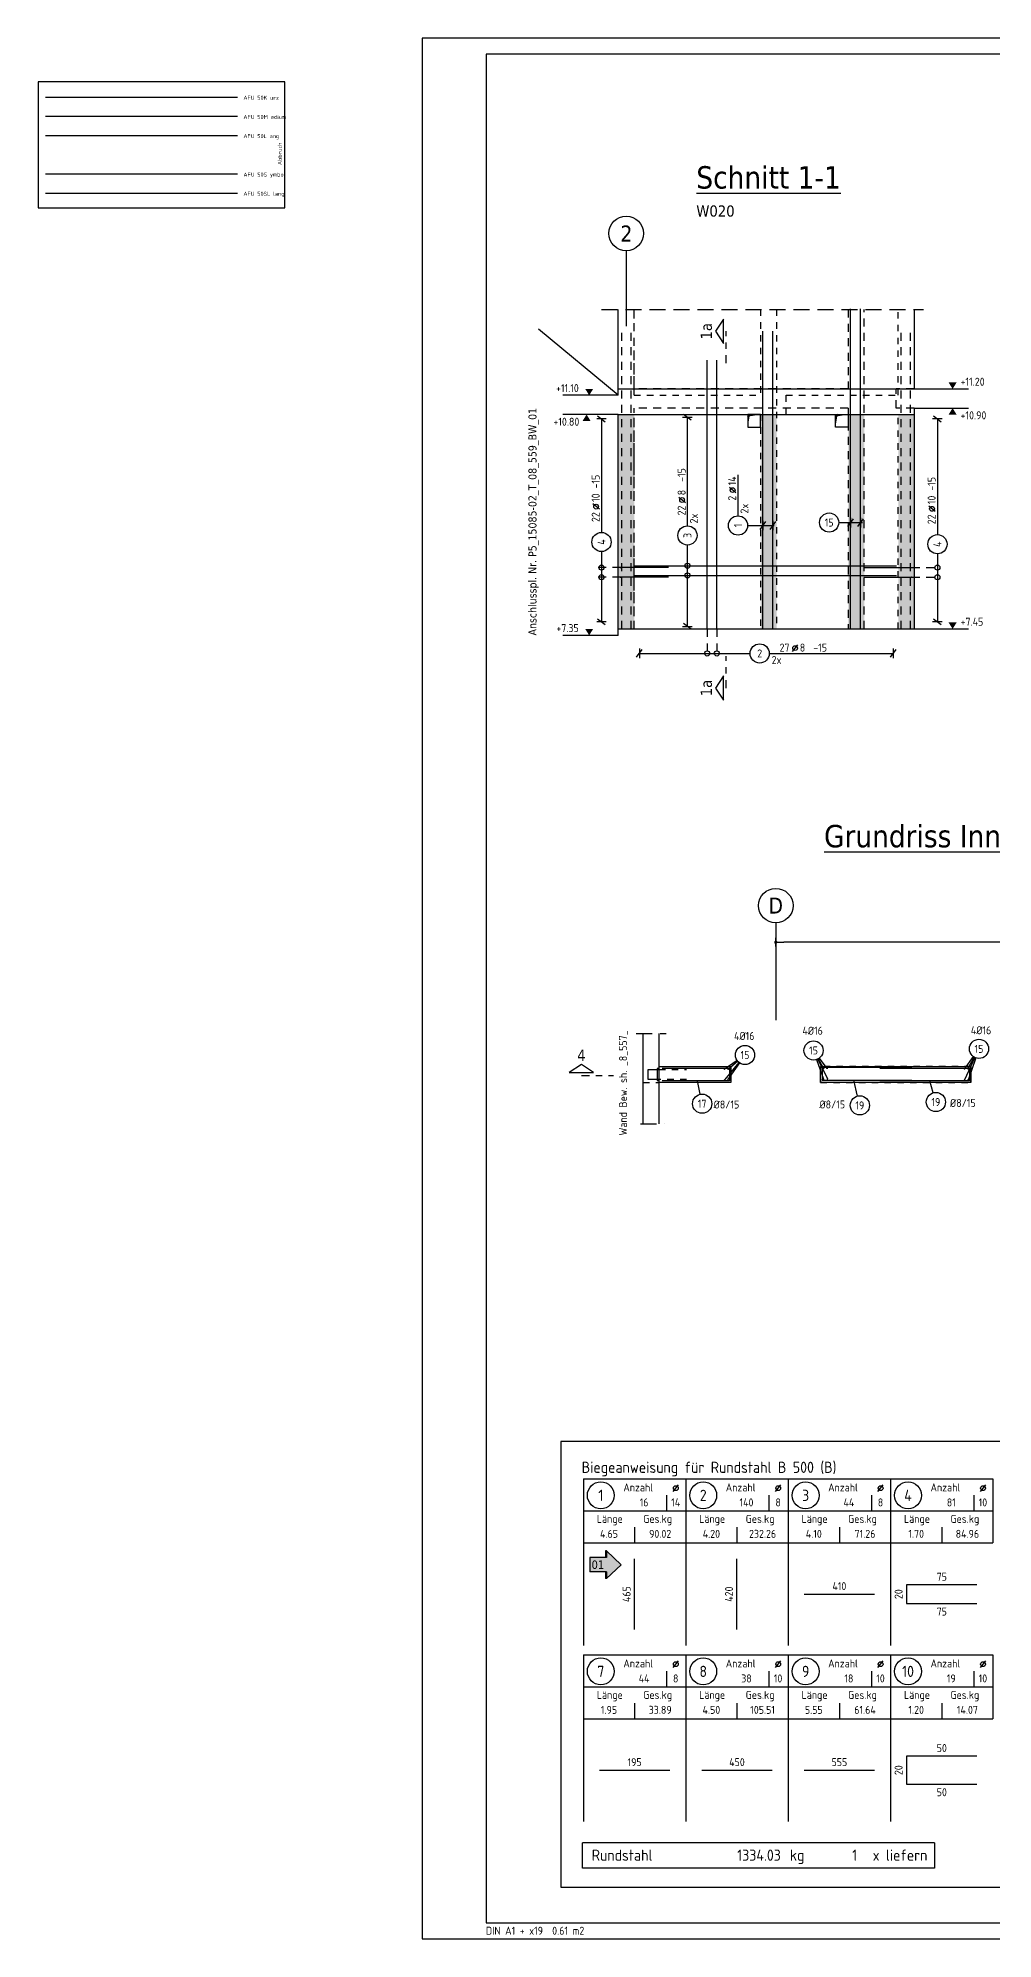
# Model space of a CAD drawing. Extents: x 0 to 70.7, y 1.4 to 34.4.
# Drawn here: x 0 to 14.92, y 1.41 to 31.11 of the extents above; entities that cross this region are included whole.
import ezdxf
from ezdxf.enums import TextEntityAlignment as Align

# ---------------------------------------------------------------- set-up
doc = ezdxf.new("R2010")
doc.units = 0
doc.header["$LTSCALE"] = 0.5
for name, pattern in [('AUSGEZOGEN', [1000.01, 1000, 0.01]), ('DASHDOTSMALL', [1.05, 0.5, -0.25, 0.05, -0.25]), ('DASHED', [0.75, 0.5, -0.25]), ('DOT', [0.175, 0.05, -0.125]), ('HIDDEN', [0.375, 0.25, -0.125]), ('HIDDEN2', [0.187, 0.125, -0.062]), ('PUNKT', [0.175, 0.05, -0.125]), ('STRICHPUNKT2', [0.55, 0.25, -0.125, 0.05, -0.125]), ('VERDECKT', [0.375, 0.25, -0.125])]:
    doc.linetypes.add(name, pattern=pattern)
for name, color, linetype in [('1.OG', 7, 'Continuous'), ('ACHSEN', 7, 'Continuous'), ('AFU', 7, 'Continuous'), ('BETON', 7, 'Continuous'), ('DRUEBER', 7, 'Continuous'), ('grau_hell', 7, 'Continuous'), ('grau_mittel', 7, 'Continuous'), ('HBT', 7, 'Continuous'), ('HILFE', 7, 'Continuous'), ('INDEX', 7, 'Continuous'), ('koten', 7, 'Continuous'), ('MASSE', 7, 'Continuous'), ('OBJEKT', 7, 'Continuous'), ('RAHMEN', 7, 'Continuous'), ('RND', 7, 'Continuous'), ('RND_BILD', 7, 'Continuous'), ('SCHATTEN', 15, 'Continuous'), ('SCHNITTE', 7, 'Continuous'), ('SFP_Achsen', 7, 'Continuous'), ('TEXT', 7, 'Continuous'), ('VERDECKT', 7, 'Continuous')]:
    doc.layers.add(name, color=color, linetype=linetype)
doc.layers.add('NOPLOT', color=7, linetype='Continuous', plot=False)
doc.styles.add('helv', font='tahoma.ttf')
doc.styles.add('txt', font='isocp.shx')
doc.linetypes.add('ABBRUCH', pattern='A,0.15,-0.15,["x",Standard,S=0.07,R=0,X=-0.1,Y=-0.0238],-0.005', length=0.305)
doc.linetypes.add('AFU_50K', pattern='A,0.15,["/",Standard,S=0.2,R=0,X=-0.01,Y=-0.1],0.07,["/",Standard,S=0.2,R=0,X=-0.01,Y=-0.1],0.15', length=0.37)
doc.linetypes.add('AFU_50L', pattern='A,0.75,["/",Standard,S=0.2,R=0,X=-0.01,Y=-0.1],0.07,["/",Standard,S=0.2,R=0,X=-0.01,Y=-0.1],0.75', length=1.57)
doc.linetypes.add('AFU_50M', pattern='A,0.45,["/",Standard,S=0.2,R=0,X=-0.01,Y=-0.1],0.07,["/",Standard,S=0.2,R=0,X=-0.01,Y=-0.1],0.45', length=0.97)
doc.linetypes.add('AFU_50S', pattern='A,0,-0.15,["/",Standard,S=0.2,R=0,X=-0.01,Y=-0.1],0,-0.07,["/",Standard,S=0.2,R=0,X=-0.01,Y=-0.1],-0.15', length=0.37)
doc.linetypes.add('AFU_50SL', pattern='A,0,-0.75,["/",Standard,S=0.2,R=0,X=-0.01,Y=-0.1],0,-0.07,["/",Standard,S=0.2,R=0,X=-0.01,Y=-0.1],-0.75', length=1.57)
doc.dimstyles.new('DOT_I', dxfattribs={"dimscale": 0.5, "dimtxt": 0.25, "dimasz": 0.25, "dimexe": 0.1, "dimexo": 0.3, "dimgap": 0.1, "dimtad": 1, "dimdec": 3, "dimzin": 3, "dimtxsty": 'txt', "dimblk": 'DOT', "dimblk1": 'DOT', "dimblk2": 'DOT', "dimsah": 1, "dimcen": 0.1, "dimse1": 1, "dimse2": 1, "dimazin": 0, "dimtfac": 1, "dimtdec": 4, "dimtix": 1, "dimtmove": 2, "dimatfit": 3, "dimfxl": 0, "dimtvp": 1, "dimtolj": 1, "dimtzin": 0, "dimarcsym": 0})

# ---------------------------------------------------------------- blocks, each defined once
blk = doc.blocks.new('lei_gre')
at = {"layer": 'RND', "color": 7, "linetype": 'Continuous'}
for p, q in [((-0.09, -0.12), (0.09, 0.12)), ((0, 0.15), (0, -0.15))]:
    blk.add_line(p, q, dxfattribs=at)
blk = doc.blocks.new('RND_LEI')
at = {"layer": 'RND', "color": 7, "linetype": 'Continuous'}
blk.add_line((1.022, 0.066), (1.19, 0.27), dxfattribs=at)
for centre, radius in [((0, 0), 0.3), ((1.106, 0.168), 0.075)]:
    blk.add_circle(centre, radius, dxfattribs=at)
at = {"layer": 'RND', "color": 7, "linetype": 'Continuous', "style": 'txt'}
blk.add_attdef('POSL', text='', height=0.25, dxfattribs=at).set_placement((0, 0), align=Align.MIDDLE)
blk.add_attdef('ANZ', text='', height=0.25, dxfattribs=at).set_placement((0.931, 0.057), align=Align.RIGHT)
for tag, p in [('DUM', (1.253, 0.057)), ('ABSTD', (1.674, 0.057)), ('POSTXT', (0.374, -0.327))]:
    blk.add_attdef(tag, p, '', height=0.25, dxfattribs=at)
blk = doc.blocks.new('SCHN-2')
at = {"layer": 'SCHNITTE', "color": 6, "linetype": 'Continuous'}
blk.add_lwpolyline([(0.378, 0.088), (0, 0.34), (-0.378, 0.088)], close=True, dxfattribs=at)
at = {"layer": 'SCHNITTE', "color": 1, "linetype": 'DASHDOTSMALL', "style": 'helv'}
blk.add_attdef('SCHN-2', text='', height=0.35, dxfattribs=at).set_placement((0, 0.45), align=Align.CENTER)
blk = doc.blocks.new('okrd_o')
at = {"layer": 'koten', "color": 7, "linetype": 'Continuous'}
blk.add_solid([(-0.125, 0.202), (0.125, 0.202), (0, 0)], dxfattribs=at)
at = {"layer": 'koten', "style": 'txt'}
blk.add_attdef('OKRD', (0.25, 0.1), '', height=0.25, dxfattribs=at)
blk = doc.blocks.new('okrd_u')
at = {"layer": 'koten', "color": 7, "linetype": 'Continuous'}
blk.add_solid([(-0.125, -0.202), (0.125, -0.202), (0, 0)], dxfattribs=at)
at = {"layer": 'koten', "style": 'txt'}
blk.add_attdef('OKRD', (0.25, -0.35), '', height=0.25, dxfattribs=at)
blk = doc.blocks.new('A1-19-0')
at = {"layer": 'RAHMEN'}
for p, q in [((103.1, 59.4), (0, 59.4)), ((0, 59.4), (0, 0)), ((0, 0), (103.1, 0))]:
    blk.add_line(p, q, dxfattribs=at)
at = {"layer": 'RAHMEN', "color": 5}
for p, q in [((102.6, 58.9), (2, 58.9)), ((2, 58.9), (2, 0.5)), ((2, 0.5), (102.6, 0.5))]:
    blk.add_line(p, q, dxfattribs=at)
at = {"layer": 'RAHMEN', "color": 7, "style": 'txt'}
blk.add_text('DIN A1 + x19  0.61 m2', height=0.25, dxfattribs=at).set_placement((1.989, 0.133))
blk = doc.blocks.new('RND_HIN')
at = {"layer": 'RND', "color": 7, "linetype": 'Continuous'}
blk.add_circle((0, 0), 0.3, dxfattribs=at)
at = {"layer": 'RND', "color": 7, "linetype": 'Continuous', "style": 'txt'}
blk.add_attdef('POSI', text='', height=0.25, dxfattribs=at).set_placement((0, 0), align=Align.MIDDLE)
blk = doc.blocks.new('DOT')
at = {"layer": 'MASSE', "color": 7, "linetype": 'Continuous'}
for p, q in [((0, 0), (-1, 0)), ((0, 0.54), (0, -0.54))]:
    blk.add_line(p, q, dxfattribs=at)
at = {"layer": 'MASSE', "color": 7, "linetype": 'Continuous', "const_width": 0.2}
blk.add_lwpolyline([(-0.1, 0, 1), (0.1, 0, 1)], format="xyb", close=True, dxfattribs=at)
blk = doc.blocks.new('*D23')
at = {"layer": 'Defpoints', "color": 0, "linetype": 'AUSGEZOGEN', "transparency": 16777216}
for p in [(11.525, 16.98), (11.525, 16.98), (19.025, 16.98)]:
    blk.add_point(p, dxfattribs=at)
at = {"layer": 'MASSE', "color": 0, "linetype": 'AUSGEZOGEN', "lineweight": -2, "transparency": 16777216}
blk.add_line((18.9, 16.98), (11.65, 16.98), dxfattribs=at)
at = {"layer": 'MASSE', "color": 0, "linetype": 'AUSGEZOGEN', "lineweight": -2, "transparency": 16777216, "xscale": 0.125, "yscale": 0.125, "zscale": 0.125, "rotation": 180}
blk.add_blockref('DOT', (11.525, 16.98), dxfattribs=at)
at = {"layer": 'MASSE', "color": 0, "linetype": 'AUSGEZOGEN', "lineweight": -2, "transparency": 16777216, "xscale": 0.125, "yscale": 0.125, "zscale": 0.125}
blk.add_blockref('DOT', (19.025, 16.98), dxfattribs=at)
at = {"layer": 'MASSE', "color": 0, "linetype": 'AUSGEZOGEN', "transparency": 16777216, "insert": (15.275, 17.092), "char_height": 0.125, "attachment_point": 5, "style": 'txt'}
blk.add_mtext('\\A1;750', dxfattribs=at)
blk = doc.blocks.new('RND_LIS2')
at = {"layer": 'RND', "color": 3, "linetype": 'Continuous'}
for p, q in [((0, 0), (0, -5.2)), ((0, 0), (3.2, 0)), ((3.2, 0), (3.2, -2)), ((2.6, -0.503), (2.6, -1)), ((0, -1), (3.2, -1)), ((1.6, -1.503), (1.6, -2)), ((0, -2), (3.2, -2))]:
    blk.add_line(p, q, dxfattribs=at)
at = {"layer": 'RND', "color": 7, "linetype": 'Continuous'}
blk.add_line((2.805, -0.39), (2.973, -0.186), dxfattribs=at)
at = {"layer": 'RND', "color": 1, "linetype": 'Continuous'}
blk.add_circle((0.545, -0.513), 0.42, dxfattribs=at)
at = {"layer": 'RND', "color": 7, "linetype": 'Continuous'}
blk.add_circle((2.889, -0.288), 0.075, dxfattribs=at)
at = {"layer": 'RND', "color": 7, "linetype": 'Continuous', "style": 'txt'}
for s, p in [('Anzahl', (1.249, -0.391)), ('Länge', (0.42, -1.373)), ('Ges.kg', (1.872, -1.373))]:
    blk.add_text(s, height=0.25, dxfattribs=at).set_placement(p)
at = {"layer": 'RND', "color": 1, "linetype": 'Continuous', "style": 'txt'}
blk.add_attdef('POS1', text='', height=0.35, dxfattribs=at).set_placement((0.545, -0.513), align=Align.MIDDLE)
at = {"layer": 'RND', "color": 7, "linetype": 'Continuous', "style": 'txt'}
for tag, p in [('STK1', (1.897, -0.859)), ('DS1', (2.885, -0.859)), ('LANG1', (0.8, -1.841)), ('GEW', (2.4, -1.841))]:
    blk.add_attdef(tag, text='', height=0.25, dxfattribs=at).set_placement(p, align=Align.CENTER)
blk = doc.blocks.new('RND_SUM')
at = {"layer": 'RND', "color": 5, "linetype": 'Continuous'}
for p, q in [((0, 0), (0, 0.8)), ((11, 0.8), (0, 0.8)), ((11, 0.8), (11, 0)), ((11, 0), (0, 0))]:
    blk.add_line(p, q, dxfattribs=at)
at = {"layer": 'RND', "color": 1, "linetype": 'Continuous', "style": 'txt'}
for s, p in [('Rundstahl', (0.292, 0.235)), ('kg', (6.483, 0.235))]:
    blk.add_text(s, height=0.35, dxfattribs=at).set_placement(p)
blk.add_text('x liefern', height=0.35, dxfattribs=at).set_placement((10.784, 0.235), align=Align.RIGHT)
for tag, p in [('RND-S', (6.203, 0.235)), ('RND-Z', (8.59, 0.235))]:
    blk.add_attdef(tag, text='', height=0.35, dxfattribs=at).set_placement(p, align=Align.RIGHT)
blk = doc.blocks.new('hin_ind5')
at = {"layer": 'grau_hell', "linetype": 'AUSGEZOGEN'}
h = blk.add_hatch(color=9, dxfattribs=at)
h.dxf.hatch_style = 2
h.paths.add_polyline_path([(0, 0), (0.619, -0.577), (0.619, -0.3), (1.306, -0.3), (1.306, 0.3), (0.619, 0.3), (0.619, 0.577)])
h.paths.add_polyline_path([(0.34, -0.274), (1.311, -0.274), (1.311, 0.274), (0.34, 0.274)], flags=9)
at = {"layer": 'OBJEKT', "linetype": 'AUSGEZOGEN'}
for points in [[(0.619, 0.3), (0.66, 0.3), (0.66, 0.577), (0.619, 0.577)], [(0.619, -0.577), (0.66, -0.577), (0.66, -0.3), (0.619, -0.3)]]:
    blk.add_hatch(color=1, dxfattribs=at).paths.add_polyline_path(points)
at = {"layer": 'OBJEKT', "color": 1, "linetype": 'AUSGEZOGEN'}
for p, q in [((0, 0), (0.619, 0.577)), ((0, 0), (0.619, -0.577)), ((0.619, 0.577), (0.619, 0.3)), ((0.619, 0.577), (0.66, 0.577)), ((0.619, 0.3), (1.306, 0.3)), ((0.66, 0.577), (0.66, 0.3)), ((1.306, 0.3), (1.306, -0.3)), ((0.619, -0.3), (0.619, -0.577)), ((0.619, -0.3), (1.306, -0.3)), ((0.66, -0.3), (0.66, -0.577))]:
    blk.add_line(p, q, dxfattribs=at)
at = {"layer": 'OBJEKT', "color": 7, "linetype": 'AUSGEZOGEN'}
blk.add_line((0.619, -0.577), (0.66, -0.577), dxfattribs=at)
at = {"layer": 'INDEX', "color": 1, "linetype": 'Continuous', "style": 'helv'}
blk.add_attdef('INDEX', text='', height=0.35, rotation=360, dxfattribs=at).set_placement((1.259, 0), align=Align.MIDDLE_RIGHT)

msp = doc.modelspace()

# ---------------------------------------------------------------- hatches: boundary and pattern name
at = {"layer": 'grau_mittel'}
h = msp.add_hatch(color=61, dxfattribs=at)
h.paths.add_polyline_path([(9.063, 21.875), (9.313, 21.875), (9.313, 25.225), (9.063, 25.225)])
h.paths.add_polyline_path([(11.288, 21.875), (11.538, 21.875), (11.538, 25.225), (11.288, 25.225), (11.288, 25.025)])
h.paths.add_polyline_path([(13.438, 21.875), (13.688, 21.875), (13.688, 25.225), (13.438, 25.225)])
msp.add_hatch(color=61, dxfattribs=at).paths.add_polyline_path([(12.908, 25.225), (12.658, 25.225), (12.658, 25.025), (12.658, 21.875), (12.908, 21.875)])

# ---------------------------------------------------------------- linework, layer by layer
at = {"layer": '1.OG', "color": 7, "linetype": 'PUNKT', "lineweight": -2}
for p, q in [((9.7, 15.552), (9.7, 15.039)), ((9.7, 15.039), (10.825, 15.039)), ((10.825, 15.039), (10.825, 14.789)), ((10.825, 14.789), (9.7, 14.789)), ((9.7, 14.789), (9.7, 14.142))]:
    msp.add_line(p, q, dxfattribs=at)
at = {"layer": '1.OG', "color": 7, "linetype": 'PUNKT'}
msp.add_line((9.45, 14.789), (9.7, 14.789), dxfattribs=at)
at = {"layer": '1.OG', "color": 7, "linetype": 'PUNKT', "lineweight": -2}
msp.add_lwpolyline([(12.225, 14.789), (14.575, 14.789), (14.575, 15.039), (12.225, 15.039)], close=True, dxfattribs=at)
at = {"layer": 'ACHSEN', "color": 140, "linetype": 'AUSGEZOGEN'}
for p, q in [((9.188, 27.783), (9.188, 26.604)), ((11.525, 17.282), (11.525, 15.762))]:
    msp.add_line(p, q, dxfattribs=at)
at = {"layer": 'AFU', "color": 8, "linetype": 'AFU_50K'}
for p, q in [((3.116, 30.18), (0.116, 30.18)), ((9.7, 15.039), (9.7, 14.789))]:
    msp.add_line(p, q, dxfattribs=at)
at = {"layer": 'AFU', "color": 8, "linetype": 'AFU_50M'}
msp.add_line((3.116, 29.88), (0.116, 29.88), dxfattribs=at)
at = {"layer": 'AFU', "color": 8, "linetype": 'AFU_50L'}
for p, q in [((3.116, 29.58), (0.116, 29.58)), ((9.063, 25.625), (13.688, 25.625)), ((9.063, 25.225), (13.688, 25.225)), ((9.063, 21.875), (13.688, 21.875))]:
    msp.add_line(p, q, dxfattribs=at)
at = {"layer": 'AFU', "color": 8, "linetype": 'AFU_50S'}
msp.add_line((3.116, 28.98), (0.116, 28.98), dxfattribs=at)
at = {"layer": 'AFU', "color": 8, "linetype": 'AFU_50SL'}
msp.add_line((3.116, 28.68), (0.116, 28.68), dxfattribs=at)
at = {"layer": 'AFU', "color": 8, "linetype": 'ABBRUCH'}
msp.add_lwpolyline([(-0.002, 28.454), (3.852, 28.454), (3.852, 30.421), (-0.002, 30.421)], close=True, dxfattribs=at)
at = {"layer": 'BETON', "color": 6, "linetype": 'AUSGEZOGEN'}
for p, q in [((9.063, 25.525), (9.063, 26.866)), ((13.688, 25.625), (14.534, 25.625)), ((9.063, 25.525), (8.198, 25.525)), ((13.688, 25.325), (14.534, 25.325)), ((9.063, 25.225), (8.198, 25.225)), ((9.063, 21.775), (9.063, 25.225)), ((9.063, 21.775), (8.198, 21.775)), ((13.688, 21.875), (14.534, 21.875))]:
    msp.add_line(p, q, dxfattribs=at)
at = {"layer": 'BETON', "color": 6, "linetype": 'AUSGEZOGEN', "lineweight": -2}
for p, q in [((13.688, 26.866), (13.688, 25.625)), ((13.688, 25.325), (13.688, 21.875)), ((9.45, 15.552), (9.45, 14.142)), ((9.7, 15.552), (9.7, 15.039)), ((9.7, 15.039), (10.825, 15.039)), ((10.825, 15.039), (10.825, 14.789)), ((12.225, 15.039), (14.575, 15.039)), ((12.225, 14.789), (12.225, 15.039)), ((14.575, 15.039), (14.575, 14.789)), ((10.825, 14.789), (9.7, 14.789)), ((9.7, 14.789), (9.7, 14.142)), ((14.575, 14.789), (12.225, 14.789))]:
    msp.add_line(p, q, dxfattribs=at)
at = {"layer": 'BETON', "color": 6, "linetype": 'AUSGEZOGEN'}
for points in [[(11.288, 25.025), (11.288, 25.225), (11.088, 25.225), (11.088, 25.025)], [(12.658, 25.225), (12.658, 25.025), (12.458, 25.025), (12.458, 25.225)]]:
    msp.add_lwpolyline(points, close=True, dxfattribs=at)
at = {"layer": 'DRUEBER', "color": 7, "linetype": 'DOT'}
for p, q in [((9.313, 25.525), (9.313, 26.866)), ((9.313, 25.525), (11.288, 25.525)), ((11.688, 25.525), (13.438, 25.525)), ((9.313, 21.875), (9.313, 25.225)), ((9.313, 25.225), (11.288, 25.225)), ((11.688, 25.225), (13.438, 25.225))]:
    msp.add_line(p, q, dxfattribs=at)
at = {"layer": 'DRUEBER', "color": 7, "linetype": 'PUNKT'}
for p, q in [((11.288, 26.866), (11.288, 25.525)), ((11.538, 26.866), (11.538, 21.875)), ((11.688, 25.225), (11.688, 25.525)), ((11.288, 25.225), (11.288, 21.875))]:
    msp.add_line(p, q, dxfattribs=at)
at = {"layer": 'DRUEBER', "color": 7, "linetype": 'PUNKT', "lineweight": -2}
for p, q in [((13.438, 25.525), (13.438, 26.866)), ((13.438, 21.875), (13.438, 25.225))]:
    msp.add_line(p, q, dxfattribs=at)
at = {"layer": 'HBT', "color": 1, "linetype": 'AUSGEZOGEN'}
msp.add_lwpolyline([(9.67, 14.837), (9.53, 14.837), (9.53, 14.991), (9.67, 14.991)], dxfattribs=at)
at = {"layer": 'HBT', "color": 102, "linetype": 'AUSGEZOGEN'}
msp.add_lwpolyline([(9.7, 15.007), (9.67, 15.007), (9.67, 14.821), (9.7, 14.821)], dxfattribs=at)
at = {"layer": 'HBT', "color": 1, "linetype": 'HIDDEN2'}
for points in [[(9.67, 14.991), (9.7, 14.991), (10.13, 14.991)], [(10.13, 14.837), (9.7, 14.837), (9.67, 14.837)]]:
    msp.add_lwpolyline(points, dxfattribs=at)
at = {"layer": 'HILFE', "color": 102, "linetype": 'DASHED'}
for p, q in [((8.8, 26.866), (13.835, 26.866)), ((9.344, 15.552), (9.81, 15.552)), ((9.409, 14.142), (9.786, 14.142))]:
    msp.add_line(p, q, dxfattribs=at)
at = {"layer": 'NOPLOT', "color": 191, "linetype": 'AUSGEZOGEN'}
msp.add_line((9.063, 25.525), (7.816, 26.559), dxfattribs=at)
at = {"layer": 'RND', "color": 7, "linetype": 'AUSGEZOGEN'}
for p, q in [((8.802, 25.157), (8.802, 23.383)), ((10.145, 23.486), (10.145, 25.182)), ((14.051, 25.157), (14.051, 23.348)), ((10.935, 23.641), (10.935, 24.281)), ((10.145, 21.914), (10.145, 23.186)), ((8.802, 23.083), (8.802, 21.988)), ((14.051, 23.048), (14.051, 21.988)), ((9.395, 21.492), (11.124, 21.492)), ((11.424, 21.492), (13.361, 21.492))]:
    msp.add_line(p, q, dxfattribs=at)
at = {"layer": 'RND', "color": 102, "linetype": 'AUSGEZOGEN'}
for p, q in [((11.085, 23.491), (11.498, 23.491)), ((12.509, 23.537), (12.88, 23.537)), ((12.164, 15.147), (12.271, 14.839)), ((12.181, 15.154), (12.331, 14.848)), ((12.188, 15.158), (12.274, 15.003)), ((12.204, 15.168), (12.321, 15.009)), ((14.611, 15.193), (14.468, 14.997)), ((14.637, 15.178), (14.476, 14.832)), ((14.626, 15.183), (14.521, 15)), ((14.65, 15.172), (14.529, 14.827)), ((10.921, 15.132), (10.72, 14.992)), ((10.949, 15.102), (10.73, 14.838)), ((10.958, 15.095), (10.77, 14.829)), ((10.93, 15.12), (10.782, 14.993)), ((10.345, 14.604), (10.302, 14.814)), ((12.804, 14.577), (12.744, 14.824)), ((13.986, 14.627), (13.932, 14.814))]:
    msp.add_line(p, q, dxfattribs=at)
at = {"layer": 'RND', "color": 102, "linetype": 'VERDECKT'}
for p, q in [((9.101, 22.833), (8.752, 22.833)), ((9.101, 22.683), (8.752, 22.683)), ((13.649, 22.833), (14.101, 22.833)), ((13.649, 22.683), (14.101, 22.683)), ((10.454, 21.875), (10.454, 21.442)), ((10.604, 21.875), (10.604, 21.442))]:
    msp.add_line(p, q, dxfattribs=at)
at = {"layer": 'RND', "color": 1, "linetype": 'AUSGEZOGEN'}
for points in [[(12.694, 21.875), (12.694, 26.875)], [(12.85, 21.875), (12.85, 26.875)], [(11.324, 21.875), (11.324, 26.525)], [(11.48, 21.875), (11.48, 26.525)], [(10.454, 21.875), (10.454, 26.075)], [(10.604, 21.875), (10.604, 26.075)], [(9.851, 22.833), (9.101, 22.833)], [(9.851, 22.683), (9.101, 22.683)], [(9.313, 22.862), (13.413, 22.862)], [(9.313, 22.712), (13.413, 22.712)], [(12.899, 22.833), (13.649, 22.833)], [(12.899, 22.683), (13.649, 22.683)], [(9.75, 15.014), (10.8, 15.014), (10.8, 14.814), (9.75, 14.814)], [(13.65, 15.024), (12.25, 15.024), (12.25, 14.824), (13.65, 14.824)], [(13.15, 15.014), (14.55, 15.014), (14.55, 14.814), (13.15, 14.814)]]:
    msp.add_lwpolyline(points, dxfattribs=at)
at = {"layer": 'RND', "color": 7, "linetype": 'HIDDEN'}
for points in [[(9.12, 21.875), (9.12, 26.525)], [(9.266, 21.875), (9.266, 26.525)], [(13.484, 21.875), (13.484, 26.525)], [(13.63, 21.875), (13.63, 26.525)]]:
    msp.add_lwpolyline(points, dxfattribs=at)
at = {"layer": 'RND', "color": 7, "linetype": 'AUSGEZOGEN'}
for points, const_width in [([(9.107, 22.833, -1), (9.095, 22.833, -1)], 0.0125), ([(9.107, 22.683, -1), (9.095, 22.683, -1)], 0.0125), ([(13.643, 22.833, 1), (13.655, 22.833, 1)], 0.0125), ([(13.643, 22.683, 1), (13.655, 22.683, 1)], 0.0125), ([(10.717, 14.995, 1), (10.727, 14.995, 1)], 0.01), ([(10.773, 14.995, 1), (10.783, 14.995, 1)], 0.01), ([(12.27, 15.008, 1), (12.28, 15.008, 1)], 0.01), ([(12.27, 14.842, 1), (12.28, 14.842, 1)], 0.01), ([(12.326, 15.008, 1), (12.336, 15.008, 1)], 0.01), ([(12.326, 14.842, 1), (12.336, 14.842, 1)], 0.01), ([(14.468, 14.998, 1), (14.478, 14.998, 1)], 0.01), ([(14.524, 14.998, 1), (14.534, 14.998, 1)], 0.01), ([(10.717, 14.829, 1), (10.727, 14.829, 1)], 0.01), ([(10.773, 14.829, 1), (10.783, 14.829, 1)], 0.01), ([(14.468, 14.832, 1), (14.478, 14.832, 1)], 0.01), ([(14.524, 14.832, 1), (14.534, 14.832, 1)], 0.01)]:
    msp.add_lwpolyline(points, format="xyb", close=True, dxfattribs=dict(at, const_width=const_width))
for centre in [(8.802, 22.833), (10.145, 22.862), (14.051, 22.833), (8.802, 22.683), (10.145, 22.712), (14.051, 22.683), (10.454, 21.492), (10.604, 21.492)]:
    msp.add_circle(centre, 0.04, dxfattribs=at)
at = {"layer": 'RND_BILD', "color": 1, "linetype": 'AUSGEZOGEN'}
for points in [[(9.319, 6.245), (9.319, 7.345)], [(10.919, 6.245), (10.919, 7.345)], [(14.669, 6.942), (13.569, 6.942), (13.569, 6.648), (14.669, 6.648)], [(11.969, 6.795), (13.069, 6.795)], [(14.669, 4.265), (13.569, 4.265), (13.569, 3.825), (14.669, 3.825)], [(8.769, 4.045), (9.869, 4.045)], [(10.369, 4.045), (11.469, 4.045)], [(11.969, 4.045), (13.069, 4.045)]]:
    msp.add_lwpolyline(points, dxfattribs=at)
at = {"layer": 'SCHATTEN', "color": 1, "linetype": 'AUSGEZOGEN'}
for points in [[(11.088, 25.025, 0, 0.0326, 0), (11.104, 25.224, 0, 0, 0), (11.089, 25.209, 0.0326, 0, 0), (11.288, 25.225, 0, 0, 0)], [(12.458, 25.025, 0, 0.0325, 0), (12.474, 25.224, 0, 0, 0), (12.46, 25.209, 0.0325, 0, 0), (12.658, 25.225, 0, 0, 0)]]:
    msp.add_lwpolyline(points, format="xyseb", dxfattribs=at)
at = {"layer": 'SCHNITTE', "color": 6, "linetype": 'STRICHPUNKT2'}
for p, q in [((10.752, 26.026), (10.752, 26.526)), ((10.752, 20.952), (10.752, 21.452)), ((8.488, 14.9), (8.988, 14.9))]:
    msp.add_line(p, q, dxfattribs=at)
at = {"layer": 'SFP_Achsen', "color": 7, "linetype": 'AUSGEZOGEN'}
for centre in [(9.188, 28.054), (11.525, 17.552)]:
    msp.add_circle(centre, 0.27, dxfattribs=at)
at = {"layer": 'TEXT', "color": 1, "linetype": 'AUSGEZOGEN'}
msp.add_lwpolyline([(8.166, 2.216), (25.365, 2.216), (25.365, 9.18), (8.166, 9.18)], close=True, dxfattribs=at)
at = {"layer": 'VERDECKT', "color": 7, "linetype": 'HIDDEN'}
for p, q in [((9.313, 25.625), (9.313, 26.866)), ((12.658, 25.625), (9.313, 25.625)), ((13.688, 25.625), (13.408, 25.625)), ((9.313, 21.875), (9.313, 25.325)), ((12.658, 25.325), (9.313, 25.325)), ((13.688, 25.325), (13.408, 25.325))]:
    msp.add_line(p, q, dxfattribs=at)
at = {"layer": 'VERDECKT', "color": 7, "linetype": 'VERDECKT', "lineweight": -2}
for p, q in [((12.658, 26.866), (12.658, 25.625)), ((12.908, 21.875), (12.908, 26.866)), ((13.408, 25.325), (13.408, 25.625)), ((12.658, 25.325), (12.658, 21.875))]:
    msp.add_line(p, q, dxfattribs=at)
at = {"layer": 'VERDECKT', "color": 7, "linetype": 'VERDECKT'}
for p, q in [((9.313, 21.875), (12.658, 21.875)), ((12.908, 21.875), (13.103, 21.875)), ((13.553, 21.875), (13.688, 21.875))]:
    msp.add_line(p, q, dxfattribs=at)

# ---------------------------------------------------------------- block references
at = {"layer": 'koten', "color": 7, "linetype": 'AUSGEZOGEN'}
ref = msp.add_blockref('okrd_o', (8.61, 25.525), dxfattribs=dict(at, xscale=-0.5, yscale=0.5, zscale=0.5))
ref.add_attrib('OKRD', '+11.10', (8.092, 25.575), dxfattribs={"height": 0.125, "style": 'txt'})
at = {"layer": 'koten', "color": 7, "linetype": 'AUSGEZOGEN', "xscale": 0.5, "yscale": 0.5, "zscale": 0.5}
for p, values in [((14.288, 25.625), {'OKRD': '+11.20'}), ((14.288, 21.875), {'OKRD': '+7.45'})]:
    msp.add_blockref('okrd_o', p, dxfattribs=at).add_auto_attribs(values)
at = {"layer": 'koten', "color": 7, "linetype": 'DASHED', "xscale": 0.5, "yscale": 0.5, "zscale": 0.5}
msp.add_blockref('okrd_u', (14.288, 25.325), dxfattribs=at).add_auto_attribs({'OKRD': '+10.90'})
at = {"layer": 'koten', "color": 7, "linetype": 'AUSGEZOGEN'}
ref = msp.add_blockref('okrd_u', (8.569, 25.225), dxfattribs=dict(at, xscale=-0.5, yscale=0.5, zscale=0.5))
ref.add_attrib('OKRD', '+10.80', (8.051, 25.05), dxfattribs={"height": 0.125, "style": 'txt'})
ref = msp.add_blockref('okrd_o', (8.61, 21.775), dxfattribs=dict(at, xscale=-0.5, yscale=0.5, zscale=0.5))
ref.add_attrib('OKRD', '+7.35', (8.097, 21.825), dxfattribs={"height": 0.125, "style": 'txt'})
at = {"layer": 'MASSE', "color": 7, "linetype": 'AUSGEZOGEN'}
ref = msp.add_blockref('hin_ind5', (9.112, 7.255), dxfattribs=dict(at, xscale=-0.375, yscale=0.375, zscale=0.375))
ref.add_attrib('INDEX', '01', dxfattribs={"layer": 'INDEX', "color": 1, "linetype": 'Continuous', "height": 0.1313, "style": 'helv'}).set_placement((8.844, 7.255), align=Align.MIDDLE_RIGHT)
at = {"layer": 'RAHMEN', "color": 7, "linetype": 'AUSGEZOGEN', "xscale": 0.5, "yscale": 0.5, "zscale": 0.5}
msp.add_blockref('A1-19-0', (6.001, 1.407), dxfattribs=at)
at = {"layer": 'RND', "color": 7, "linetype": 'AUSGEZOGEN', "xscale": 0.5, "yscale": 0.5, "zscale": 0.5}
for p, rotation in [((8.802, 25.157), 270), ((10.145, 25.182), 90), ((14.051, 25.157), 270), ((8.802, 21.988), 270), ((14.051, 21.988), 270), ((10.145, 21.914), 90)]:
    msp.add_blockref('lei_gre', p, dxfattribs=dict(at, rotation=rotation))
at = {"layer": 'RND', "color": 7, "linetype": 'AUSGEZOGEN', "xscale": 0.5, "yscale": 0.5, "zscale": 0.5, "rotation": 90}
for p, values in [((10.145, 23.336), {'POSL': '3', 'DUM': '8', 'ANZ': '22', 'ABSTD': '-15', 'POSTXT': '2x'}), ((8.802, 23.233), {'POSL': '4', 'DUM': '10', 'ANZ': '22', 'ABSTD': '-15'}), ((10.935, 23.491), {'POSL': '1', 'DUM': '14', 'ANZ': '2', 'POSTXT': '2x'}), ((14.051, 23.198), {'POSL': '4', 'DUM': '10', 'ANZ': '22', 'ABSTD': '-15'})]:
    msp.add_blockref('RND_LEI', p, dxfattribs=at).add_auto_attribs(values)
at = {"layer": 'RND', "color": 102, "linetype": 'AUSGEZOGEN', "xscale": 0.5, "yscale": 0.5, "zscale": 0.5}
for p in [(11.324, 23.491), (11.48, 23.491)]:
    msp.add_blockref('lei_gre', p, dxfattribs=at)
at = {"layer": 'RND', "color": 7, "linetype": 'AUSGEZOGEN', "xscale": 0.5, "yscale": 0.5, "zscale": 0.5}
for name, p, values in [('RND_HIN', (12.359, 23.537), {'POSI': '15'}), ('RND_LEI', (11.274, 21.492), {'POSL': '2', 'DUM': '8', 'ANZ': '27', 'ABSTD': '-15', 'POSTXT': '2x'}), ('RND_HIN', (14.7, 15.314), {'POSI': '15'}), ('RND_HIN', (11.044, 15.218), {'POSI': '15'}), ('RND_HIN', (12.115, 15.289), {'POSI': '15'}), ('RND_HIN', (10.375, 14.457), {'POSI': '17'}), ('RND_HIN', (12.839, 14.431), {'POSI': '19'}), ('RND_HIN', (14.027, 14.483), {'POSI': '19'})]:
    msp.add_blockref(name, p, dxfattribs=at).add_auto_attribs(values)
for p in [(12.694, 23.537), (12.85, 23.537), (9.395, 21.492), (13.361, 21.492)]:
    msp.add_blockref('lei_gre', p, dxfattribs=at)
at = {"layer": 'RND_BILD', "color": 6, "linetype": 'AUSGEZOGEN', "xscale": 0.5, "yscale": 0.5, "zscale": 0.5}
msp.add_blockref('RND_LIS2', (8.519, 8.595), dxfattribs=at).add_auto_attribs({'POS1': '1', 'STK1': '16', 'DS1': '14', 'LANG1': '4.65', 'GEW': '90.02'})
at = {"layer": 'RND_BILD', "color": 7, "linetype": 'AUSGEZOGEN', "xscale": 0.5, "yscale": 0.5, "zscale": 0.5}
for name, p, values in [('RND_LIS2', (10.119, 8.595), {'POS1': '2', 'STK1': '140', 'DS1': '8', 'LANG1': '4.20', 'GEW': '232.26'}), ('RND_LIS2', (11.719, 8.595), {'POS1': '3', 'STK1': '44', 'DS1': '8', 'LANG1': '4.10', 'GEW': '71.26'}), ('RND_LIS2', (13.319, 8.595), {'POS1': '4', 'STK1': '81', 'DS1': '10', 'LANG1': '1.70', 'GEW': '84.96'}), ('RND_LIS2', (8.519, 5.845), {'POS1': '7', 'STK1': '44', 'DS1': '8', 'LANG1': '1.95', 'GEW': '33.89'}), ('RND_LIS2', (10.119, 5.845), {'POS1': '8', 'STK1': '38', 'DS1': '10', 'LANG1': '4.50', 'GEW': '105.51'}), ('RND_LIS2', (11.719, 5.845), {'POS1': '9', 'STK1': '18', 'DS1': '10', 'LANG1': '5.55', 'GEW': '61.64'}), ('RND_LIS2', (13.319, 5.845), {'POS1': '10', 'STK1': '19', 'DS1': '10', 'LANG1': '1.20', 'GEW': '14.07'}), ('RND_SUM', (8.503, 2.512), {'RND-S': '1334.03', 'RND-Z': '1'})]:
    msp.add_blockref(name, p, dxfattribs=at).add_auto_attribs(values)
at = {"layer": 'SCHNITTE', "color": 6, "linetype": 'STRICHPUNKT2', "xscale": 0.5, "yscale": 0.5, "zscale": 0.5, "rotation": 90}
for p in [(10.752, 26.526), (10.752, 20.952)]:
    msp.add_blockref('SCHN-2', p, dxfattribs=at).add_auto_attribs({'SCHN-2': '1a'})
at = {"layer": 'SCHNITTE', "color": 6, "linetype": 'STRICHPUNKT2', "xscale": 0.5, "yscale": 0.5, "zscale": 0.5}
msp.add_blockref('SCHN-2', (8.488, 14.9), dxfattribs=at).add_auto_attribs({'SCHN-2': '4'})

# ---------------------------------------------------------------- texts
at = {"layer": 'AFU', "color": 8, "linetype": 'AFU_50K', "style": 'txt'}
msp.add_text('AFU 50K urz', height=0.0625, dxfattribs=at).set_placement((3.208, 30.143))
at = {"layer": 'AFU', "color": 8, "linetype": 'AFU_50M', "style": 'txt'}
msp.add_text('AFU 50M edium', height=0.0625, dxfattribs=at).set_placement((3.208, 29.843))
at = {"layer": 'AFU', "color": 8, "linetype": 'AFU_50L', "style": 'txt'}
msp.add_text('AFU 50L ang', height=0.0625, dxfattribs=at).set_placement((3.208, 29.543))
at = {"layer": 'AFU', "color": 8, "linetype": 'ABBRUCH', "style": 'txt'}
msp.add_text('Abbruch', height=0.0625, rotation=90, dxfattribs=at).set_placement((3.807, 29.124))
at = {"layer": 'AFU', "color": 8, "linetype": 'AFU_50S', "style": 'txt'}
msp.add_text('AFU 50S ymbol', height=0.0625, dxfattribs=at).set_placement((3.208, 28.943))
at = {"layer": 'AFU', "color": 8, "linetype": 'AFU_50SL', "style": 'txt'}
msp.add_text('AFU 50SL lang', height=0.0625, dxfattribs=at).set_placement((3.208, 28.643))
at = {"layer": 'RND_BILD', "color": 7, "linetype": 'AUSGEZOGEN', "style": 'txt'}
for s, p in [('75', (14.119, 7.067)), ('410', (12.519, 6.92)), ('75', (14.119, 6.523)), ('195', (9.319, 4.17)), ('450', (10.919, 4.17)), ('555', (12.519, 4.17)), ('50', (14.119, 4.39)), ('50', (14.119, 3.7))]:
    msp.add_text(s, height=0.125, dxfattribs=at).set_placement(p, align=Align.MIDDLE)
for s, p in [('465', (9.194, 6.795)), ('420', (10.794, 6.795)), ('20', (13.444, 6.795)), ('20', (13.444, 4.045))]:
    msp.add_text(s, height=0.125, rotation=90, dxfattribs=at).set_placement(p, align=Align.MIDDLE)
at = {"layer": 'SFP_Achsen', "color": 6, "linetype": 'AUSGEZOGEN', "style": 'helv'}
for s, p in [('2', (9.097, 27.928)), ('D', (11.411, 17.428))]:
    msp.add_text(s, height=0.25, dxfattribs=at).set_placement(p)
at = {"layer": 'TEXT', "color": 5, "linetype": 'AUSGEZOGEN', "style": 'helv'}
for s, p in [('%%uSchnitt 1-1', (10.284, 28.755)), ('%%UGrundriss Innenwände im 1.OG%%U ', (12.279, 18.463))]:
    msp.add_text(s, height=0.35, dxfattribs=at).set_placement(p)
at = {"layer": 'TEXT', "color": 1, "linetype": 'AUSGEZOGEN'}
for s, style, p in [('W020', 'helv', (10.284, 28.317)), ('Biegeanweisung für Rundstahl B 500 (B)', 'txt', (8.492, 8.689))]:
    msp.add_text(s, height=0.175, dxfattribs=dict(at, style=style)).set_placement(p)
at = {"layer": 'TEXT', "color": 7, "linetype": 'AUSGEZOGEN'}
for s, style, p in [('Anschlusspl. Nr. P5_15085-02_T_08_559_BW_01', 'helv', (7.786, 21.773)), ('Wand Bew. sh. _8_557_', 'txt', (9.201, 13.959))]:
    msp.add_text(s, height=0.125, rotation=90, dxfattribs=dict(at, style=style)).set_placement(p)
at = {"layer": 'TEXT', "color": 7, "linetype": 'AUSGEZOGEN', "style": 'txt'}
for s, p in [('4%%C16', (10.873, 15.453)), ('4%%C16', (11.942, 15.535)), ('4%%C16', (14.573, 15.542)), ('%%C8/15', (10.554, 14.382)), ('%%C8/15', (12.207, 14.383)), ('%%C8/15', (14.248, 14.406))]:
    msp.add_text(s, height=0.125, dxfattribs=at).set_placement(p)

# ---------------------------------------------------------------- dimensions: what is measured, and where the dimension line sits
at = {"layer": 'MASSE', "color": 7, "linetype": 'AUSGEZOGEN'}
dim = msp.add_linear_dim(base=(11.525, 16.98), p1=(19.025, 16.98), p2=(11.525, 16.98), dimstyle='DOT_I', override={"dimdec": 0, "dimlfac": 100}, dxfattribs=at)
dim.commit()
dim.dimension.update_dxf_attribs({"geometry": '*D23', "text_midpoint": (15.275, 17.092)})

doc.saveas('drawing.dxf')
